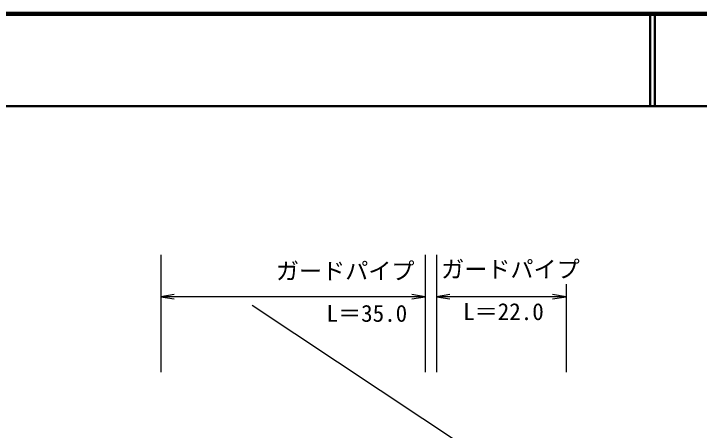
# Model space of a CAD drawing. Units: millimetres, scale not verified. Extents: x 40000 to 680000, y 20000 to 380000.
# Drawn here: x 439846 to 514056, y 334894 to 380000 of the extents above; entities that cross this region are included whole.
import ezdxf
from ezdxf.enums import TextEntityAlignment as Align

# ---------------------------------------------------------------- set-up
doc = ezdxf.new("R2010")
doc.units = ezdxf.units.MM
doc.header["$LTSCALE"] = 1000
for name, color, linetype, lineweight in [('M-BMK-SRVR', 3, 'Continuous', 25), ('M-STR-STR3', 7, 'Continuous', 25), ('M-TTL', 2, 'Continuous', 140), ('M-TTL-LINE', 7, 'Continuous', 50)]:
    doc.layers.add(name, color=color, linetype=linetype, lineweight=lineweight)
doc.styles.add('ＭＳ ゴシック', font='')
doc.styles.get('ＭＳ ゴシック').set_extended_font_data('MS Gothic')

# ---------------------------------------------------------------- blocks, each defined once
blk = doc.blocks.new('open_arrow')
at = {"color": 0, "linetype": 'Continuous', "lineweight": -2}
blk.add_lwpolyline([(7.5, 1.25), (0, 0), (7.5, -1.25)], dxfattribs=at)

msp = doc.modelspace()

# ---------------------------------------------------------------- linework, layer by layer
at = {"layer": 'M-BMK-SRVR'}
msp.add_line((465647, 348456), (530544, 305384), dxfattribs=at)
at = {"layer": 'M-STR-STR3'}
for p, q in [((455777, 353876), (455777, 341180)), ((484380, 353876), (484380, 341180)), ((485593, 353876), (485593, 341180)), ((499632, 350730), (499632, 341180)), ((484380, 349351), (455777, 349351)), ((499632, 349351), (485593, 349351))]:
    msp.add_line(p, q, dxfattribs=at)
at = {"layer": 'M-TTL'}
msp.add_line((680000, 380000), (40000, 380000), dxfattribs=at)
at = {"layer": 'M-TTL-LINE'}
for p, q in [((508747, 380000), (508747, 370000)), ((509247, 380000), (509247, 370000)), ((40000, 370000), (680000, 370000))]:
    msp.add_line(p, q, dxfattribs=at)

# ---------------------------------------------------------------- block references
at = {"layer": 'M-STR-STR3', "xscale": 193, "yscale": 193}
for p in [(455777, 349351), (485593, 349351)]:
    msp.add_blockref('open_arrow', p, dxfattribs=at)
at = {"layer": 'M-STR-STR3', "xscale": 193, "yscale": 193, "rotation": 180}
for p in [(484380, 349351), (499632, 349351)]:
    msp.add_blockref('open_arrow', p, dxfattribs=at)

# ---------------------------------------------------------------- texts
at = {"layer": 'M-STR-STR3', "style": 'ＭＳ ゴシック'}
for s, p in [('ガードパイプ', (468227, 350677)), ('ガードパイプ', (486108, 350865)), ('L＝35.0', (473704, 346092)), ('L＝22.0', (488489, 346277))]:
    msp.add_text(s, height=1833, dxfattribs=at).set_placement(p, align=Align.BOTTOM_LEFT)

doc.saveas('drawing.dxf')
